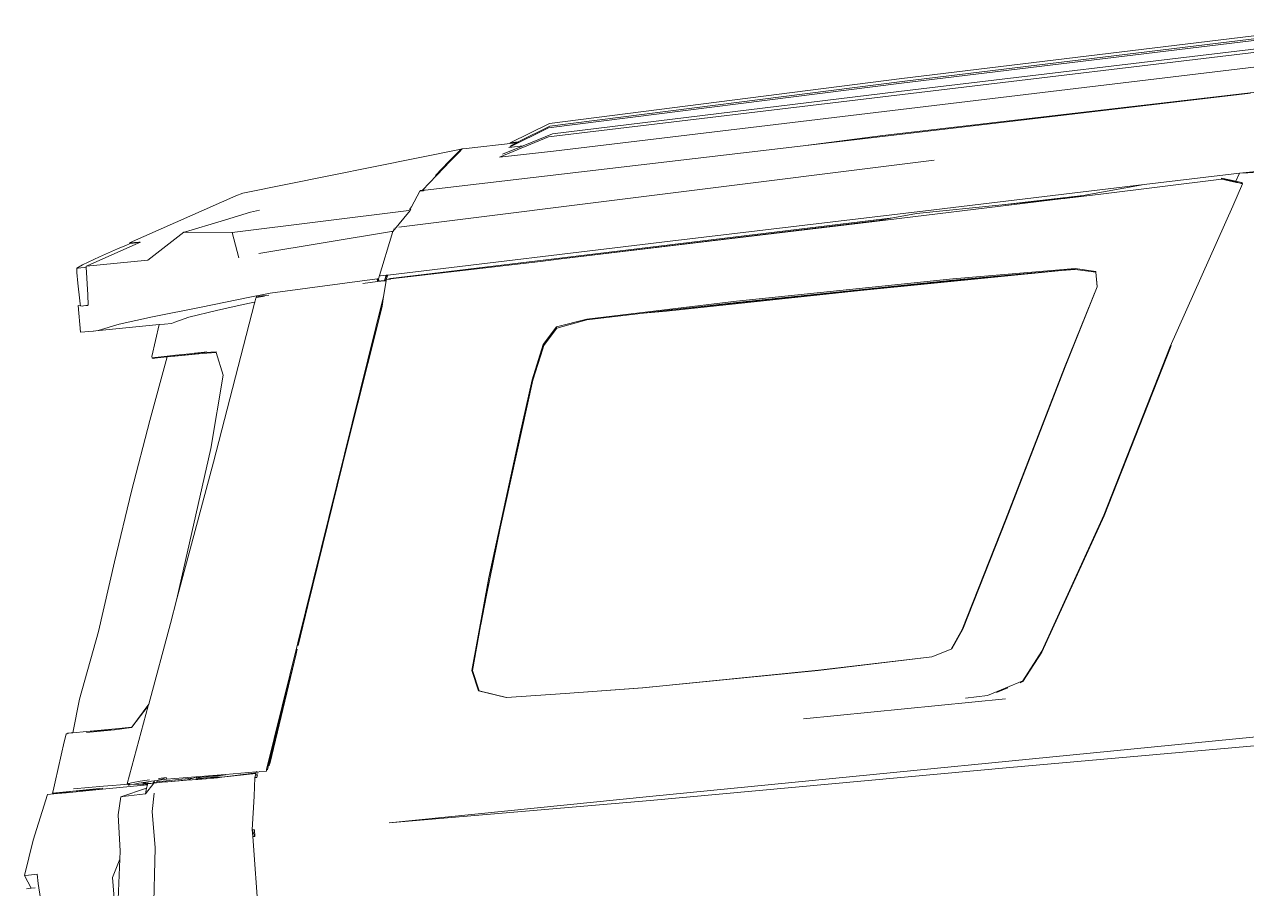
# Model space of a CAD drawing. Header units: millimetres. Extents: x 1010 to 1494, y -119 to 564.
# Drawn here: x 1390.233 to 1391.374, y 494.015 to 494.821 of the extents above; entities that cross this region are included whole.
import ezdxf

# ---------------------------------------------------------------- set-up
doc = ezdxf.new("R2010")
doc.units = ezdxf.units.MM
doc.layers.get('0').update_dxf_attribs({"lineweight": 9})
doc.layers.add('Edges', color=7, linetype='Continuous', lineweight=9)

# ---------------------------------------------------------------- blocks, each defined once
blk = doc.blocks.new('chevy tahoe rs')
at = {"layer": 'Edges'}
for p, q in [((43.691, 26.628), (58.537, 26.293)), ((43.7, 26.782), (58.512, 26.445)), ((58.512, 26.349), (43.7, 26.686)), ((58.65, 26.033), (43.673, 26.35)), ((70.274, 25.669), (43.681, 26.243)), ((58.512, 26.445), (70.198, 26.11)), ((70.198, 26.014), (58.512, 26.349)), ((58.537, 26.293), (70.252, 25.964)), ((43.668, 25.762), (70.163, 25.19)), ((70.133, 25.764), (58.65, 26.033)), ((71.138, 25.463), (70.133, 25.764)), ((70.198, 26.11), (71.554, 25.597)), ((71.283, 25.603), (70.198, 26.014)), ((71.611, 25.452), (70.252, 25.964)), ((71.944, 25.16), (70.274, 25.669)), ((71.611, 25.452), (71.138, 25.463)), ((71.837, 25.253), (71.138, 25.463)), ((71.283, 25.603), (71.549, 25.597)), ((71.292, 25.6), (71.283, 25.603)), ((71.557, 25.594), (71.292, 25.6)), ((71.339, 25.582), (71.292, 25.6)), ((71.45, 25.58), (71.339, 25.582)), ((71.554, 25.501), (71.339, 25.582)), ((71.45, 25.58), (73.015, 25.555)), ((71.549, 25.597), (71.557, 25.594)), ((71.549, 25.597), (71.554, 25.597)), ((71.554, 25.597), (71.557, 25.594)), ((73.135, 25.555), (73.015, 25.555)), ((73.176, 25.555), (73.135, 25.559)), ((73.135, 25.559), (73.135, 25.555)), ((73.135, 25.559), (73.14, 25.555)), ((73.14, 25.555), (73.135, 25.555)), ((73.14, 25.555), (73.269, 25.451)), ((73.31, 25.447), (73.176, 25.555)), ((80.473, 24.811), (73.176, 25.555)), ((73.269, 25.451), (73.578, 25.191)), ((73.618, 25.188), (73.31, 25.447)), ((71.944, 25.16), (70.163, 25.19)), ((73.578, 25.191), (74.062, 24.775)), ((74.1, 24.774), (73.619, 25.187)), ((46.275, 24.871), (59.315, 24.639)), ((47.137, 24.843), (61.957, 24.564)), ((59.315, 24.639), (61.957, 24.564)), ((74.493, 24.327), (61.957, 24.564)), ((74.062, 24.775), (74.062, 24.773)), ((74.062, 24.773), (74.064, 24.771)), ((74.064, 24.771), (74.58, 24.328)), ((80.714, 24.743), (80.473, 24.811)), ((84.343, 23.545), (80.714, 24.743)), ((74.493, 24.327), (74.536, 24.326)), ((74.546, 24.312), (74.536, 24.326)), ((74.536, 24.326), (74.58, 24.325)), ((74.653, 24.324), (74.546, 24.312)), ((74.598, 24.311), (74.546, 24.312)), ((74.579, 24.316), (74.627, 24.321)), ((74.58, 24.328), (74.583, 24.325)), ((74.583, 24.325), (74.58, 24.325)), ((74.583, 24.325), (74.598, 24.311)), ((74.653, 24.324), (74.583, 24.325)), ((74.653, 24.31), (74.598, 24.311)), ((74.653, 24.324), (74.653, 24.31)), ((74.653, 24.324), (74.662, 24.31)), ((74.662, 24.31), (74.653, 24.31)), ((74.662, 24.31), (74.989, 23.819)), ((79.979, 24.197), (80.276, 24.168)), ((80.276, 24.168), (81.274, 23.965)), ((74.989, 23.819), (75.065, 23.744)), ((75.019, 23.745), (75.043, 23.709)), ((81.274, 23.965), (82.476, 23.733)), ((57.72, 23.675), (75.471, 23.191)), ((75.043, 23.709), (75.679, 23.076)), ((75.084, 23.708), (80.949, 23.557)), ((80.815, 22.706), (80.949, 23.557)), ((80.949, 23.557), (82.492, 23.718)), ((82.434, 23.729), (82.476, 23.733)), ((82.492, 23.718), (82.434, 23.729)), ((82.534, 23.723), (82.476, 23.733)), ((82.492, 23.718), (82.476, 23.733)), ((82.492, 23.718), (82.534, 23.723)), ((83.797, 22.925), (82.534, 23.723)), ((83.994, 23.533), (84.034, 23.536)), ((83.994, 23.533), (84.004, 23.528)), ((84.004, 23.528), (84.006, 23.526)), ((84.008, 23.528), (84.004, 23.528)), ((84.006, 23.526), (84.014, 23.526)), ((84.006, 23.526), (84.014, 23.523)), ((84.014, 23.526), (84.008, 23.528)), ((84.014, 23.526), (84.041, 23.528)), ((84.021, 23.524), (84.014, 23.523)), ((84.014, 23.523), (84.035, 23.516)), ((84.041, 23.528), (84.021, 23.524)), ((84.034, 23.536), (84.179, 23.546)), ((84.06, 23.511), (84.035, 23.516)), ((84.049, 23.528), (84.041, 23.528)), ((84.051, 23.527), (84.049, 23.528)), ((84.087, 23.531), (84.051, 23.527)), ((85.78, 22.944), (84.06, 23.511)), ((84.165, 23.535), (84.087, 23.531)), ((84.087, 23.531), (84.138, 23.529)), ((84.224, 23.53), (84.138, 23.529)), ((84.251, 23.536), (84.165, 23.535)), ((84.179, 23.546), (84.343, 23.545)), ((84.224, 23.53), (84.295, 23.536)), ((84.295, 23.536), (84.251, 23.536)), ((84.325, 23.527), (84.295, 23.536)), ((84.325, 23.527), (84.343, 23.545)), ((84.344, 23.52), (84.325, 23.527)), ((84.454, 23.485), (84.344, 23.52)), ((84.755, 23.386), (84.454, 23.485)), ((85.371, 23.182), (84.755, 23.386)), ((75.608, 23.187), (75.6, 23.187)), ((75.637, 23.158), (75.641, 23.15)), ((75.679, 23.076), (75.72, 23.075)), ((75.679, 23.076), (76.302, 21.572)), ((75.72, 23.075), (80.141, 22.782)), ((85.954, 22.979), (85.371, 23.182)), ((85.767, 22.944), (85.78, 22.944)), ((85.778, 22.94), (85.767, 22.944)), ((85.778, 22.94), (85.829, 22.923)), ((85.78, 22.944), (85.842, 22.923)), ((85.829, 22.923), (85.78, 22.944)), ((86.154, 22.884), (85.954, 22.979)), ((85.829, 22.923), (83.797, 22.925)), ((85.842, 22.923), (85.829, 22.923)), ((85.842, 22.923), (85.83, 22.911)), ((85.831, 22.89), (85.843, 22.889)), ((85.843, 22.889), (85.842, 22.923)), ((85.88, 21.977), (85.843, 22.889)), ((85.843, 22.889), (85.907, 22.885)), ((86.013, 22.884), (85.907, 22.885)), ((86.109, 22.884), (86.013, 22.884)), ((86.154, 22.884), (86.109, 22.884)), ((86.16, 22.741), (86.154, 22.884)), ((86.162, 22.395), (86.16, 22.741)), ((47.759, 22.262), (46.561, 22.262)), ((46.561, 22.193), (47.759, 22.262)), ((47.907, 22.008), (47.759, 22.262)), ((47.76, 22.262), (47.759, 22.262)), ((47.76, 22.262), (50.916, 22.195)), ((48.359, 22.153), (47.796, 21.942)), ((48.358, 22.126), (47.886, 21.97)), ((48.359, 22.153), (47.907, 22.008)), ((48.359, 22.153), (48.358, 22.126)), ((48.361, 22.127), (48.358, 22.126)), ((48.361, 22.127), (48.359, 22.153)), ((48.361, 22.127), (52.368, 22.02)), ((58.161, 22.041), (50.916, 22.195)), ((50.916, 22.195), (52.948, 22.038)), ((85.862, 22.179), (85.859, 22.182)), ((85.863, 22.148), (85.86, 22.147)), ((86.16, 21.815), (86.162, 22.395)), ((47.72, 21.948), (47.69, 21.931)), ((47.69, 21.931), (47.7, 21.925)), ((47.692, 21.89), (47.693, 21.902)), ((47.693, 21.902), (47.731, 21.918)), ((47.693, 21.902), (48.075, 21.205)), ((47.718, 21.931), (47.72, 21.948)), ((47.907, 22.008), (47.72, 21.948)), ((47.731, 21.918), (47.72, 21.948)), ((47.806, 21.944), (47.731, 21.918)), ((47.796, 21.942), (47.731, 21.918)), ((47.806, 21.944), (47.886, 21.97)), ((53.479, 21.997), (52.368, 22.02)), ((52.948, 22.038), (55.628, 21.988)), ((52.948, 22.038), (53.479, 21.997)), ((53.479, 21.997), (53.489, 21.996)), ((53.554, 21.995), (53.489, 21.996)), ((53.605, 21.994), (53.554, 21.995)), ((53.605, 21.994), (55.628, 21.988)), ((59.872, 21.858), (53.605, 21.994)), ((55.628, 21.988), (58.47, 21.978)), ((58.161, 22.041), (58.162, 22.041)), ((58.162, 22.041), (66.621, 21.861)), ((59.255, 21.911), (58.47, 21.978)), ((59.729, 21.87), (59.255, 21.911)), ((70.852, 21.651), (59.255, 21.911)), ((59.872, 21.858), (59.729, 21.87)), ((70.34, 21.634), (59.729, 21.87)), ((59.872, 21.858), (70.34, 21.634)), ((66.621, 21.861), (66.622, 21.861)), ((66.622, 21.861), (75.98, 21.662)), ((85.902, 21.641), (85.88, 21.977)), ((86.16, 21.711), (86.16, 21.815)), ((70.942, 21.621), (70.34, 21.634)), ((70.852, 21.651), (75.912, 21.546)), ((75.911, 21.526), (70.942, 21.621)), ((75.912, 21.546), (75.911, 21.526)), ((75.921, 21.526), (75.911, 21.526)), ((75.921, 21.526), (75.912, 21.546)), ((75.912, 21.546), (75.948, 21.532)), ((76.001, 21.524), (75.921, 21.526)), ((75.948, 21.532), (75.931, 21.526)), ((76.006, 21.609), (75.98, 21.662)), ((76.018, 21.661), (75.98, 21.662)), ((76.044, 21.519), (76.001, 21.524)), ((76.063, 21.498), (76.006, 21.609)), ((76.037, 21.661), (76.018, 21.661)), ((76.106, 21.498), (76.018, 21.661)), ((76.018, 21.661), (76.11, 21.501)), ((76.11, 21.501), (76.018, 21.661)), ((76.11, 21.501), (76.037, 21.661)), ((76.143, 21.659), (76.037, 21.661)), ((76.05, 21.498), (76.044, 21.519)), ((76.05, 21.498), (76.063, 21.498)), ((76.054, 21.481), (76.05, 21.498)), ((76.072, 21.481), (76.054, 21.481)), ((76.19, 20.979), (76.054, 21.481)), ((76.072, 21.481), (76.063, 21.498)), ((76.104, 21.498), (76.063, 21.498)), ((76.072, 21.481), (76.113, 21.481)), ((76.11, 21.498), (76.106, 21.498)), ((76.113, 21.485), (76.106, 21.498)), ((76.11, 21.501), (76.217, 21.498)), ((76.11, 21.498), (76.11, 21.501)), ((76.217, 21.498), (76.11, 21.498)), ((76.113, 21.485), (76.11, 21.498)), ((76.113, 21.481), (76.113, 21.485)), ((76.343, 21.481), (76.113, 21.481)), ((76.233, 21.657), (76.143, 21.659)), ((76.217, 21.498), (76.343, 21.494)), ((76.233, 21.657), (76.228, 21.657)), ((76.236, 21.657), (76.233, 21.657)), ((76.3, 21.51), (76.302, 21.572)), ((76.344, 21.571), (76.301, 21.51)), ((76.302, 21.572), (76.344, 21.571)), ((76.322, 21.495), (76.343, 21.481)), ((76.343, 21.481), (76.322, 21.495)), ((76.343, 21.494), (76.344, 21.571)), ((76.343, 21.494), (76.343, 21.481)), ((76.343, 21.481), (76.828, 21.468)), ((76.344, 21.571), (79.898, 21.453)), ((79.898, 21.453), (80.571, 21.383)), ((79.948, 21.384), (80.064, 21.384)), ((80.064, 21.384), (80.066, 21.383)), ((80.066, 21.383), (80.354, 21.381)), ((80.355, 21.352), (80.088, 21.37)), ((80.354, 21.381), (80.355, 21.366)), ((80.355, 21.352), (80.38, 21.346)), ((80.38, 21.346), (80.383, 21.342)), ((80.383, 21.342), (80.387, 21.331)), ((80.387, 21.331), (80.431, 21.206)), ((80.571, 21.383), (82.203, 21.215)), ((85.902, 21.641), (85.903, 21.636)), ((85.904, 21.636), (85.903, 21.636)), ((85.923, 21.635), (85.904, 21.636)), ((85.923, 21.635), (85.972, 21.633)), ((86.05, 21.629), (85.972, 21.633)), ((86.072, 21.628), (86.05, 21.629)), ((86.072, 21.628), (86.139, 21.644)), ((86.139, 21.644), (86.148, 21.646)), ((86.148, 21.646), (86.16, 21.711)), ((86.148, 21.646), (86.231, 21.666)), ((86.231, 21.666), (86.231, 20.775)), ((48.075, 21.205), (50.584, 16.809)), ((76.274, 20.665), (76.19, 20.979)), ((76.19, 20.979), (81.543, 5.863)), ((80.431, 21.206), (80.442, 21.176)), ((80.452, 21.204), (80.431, 21.206)), ((80.442, 21.176), (80.445, 21.168)), ((82.293, 16.097), (80.445, 21.168)), ((81.023, 21.142), (80.452, 21.204)), ((81.023, 21.142), (81.712, 21.052)), ((81.712, 21.052), (82.635, 20.923)), ((82.203, 21.215), (83.829, 21.05)), ((82.635, 20.923), (83.112, 20.804)), ((83.829, 21.05), (84.944, 20.923)), ((84.944, 20.923), (85.65, 20.776)), ((76.274, 20.665), (76.458, 20.146)), ((76.281, 20.641), (76.274, 20.665)), ((76.458, 20.146), (76.281, 20.641)), ((83.112, 20.804), (83.224, 20.776)), ((83.224, 20.776), (83.459, 20.776)), ((83.631, 20.776), (83.459, 20.776)), ((83.973, 19.752), (83.631, 20.776)), ((83.631, 20.776), (85.621, 20.776)), ((85.621, 20.776), (85.65, 20.776)), ((85.65, 20.776), (85.806, 20.775)), ((85.806, 20.775), (85.818, 20.776)), ((86.231, 20.775), (85.818, 20.776)), ((77.848, 16.254), (76.458, 20.146)), ((57.489, 19.723), (53.449, 19.67)), ((57.489, 19.723), (64.646, 19.688)), ((81.859, 19.704), (82.392, 19.719)), ((82.163, 19.726), (82.347, 19.726)), ((82.347, 19.726), (82.266, 19.723)), ((82.566, 19.727), (82.347, 19.726)), ((82.392, 19.719), (83.304, 19.719)), ((83.304, 19.719), (83.47, 19.718)), ((83.48, 19.693), (83.47, 19.718)), ((83.47, 19.718), (83.872, 19.714)), ((83.872, 19.714), (83.892, 19.689)), ((83.872, 19.714), (83.971, 19.713)), ((83.936, 19.689), (83.971, 19.713)), ((83.971, 19.713), (83.973, 19.752)), ((52.779, 19.508), (53.449, 19.67)), ((53.446, 19.638), (52.779, 19.485)), ((52.779, 19.508), (52.781, 19.488)), ((52.779, 19.508), (52.779, 19.487)), ((52.779, 19.487), (52.781, 19.488)), ((52.779, 19.487), (52.779, 19.485)), ((52.779, 19.485), (52.782, 19.007)), ((52.784, 19.001), (52.779, 19.485)), ((53.896, 19.643), (53.446, 19.638)), ((57.487, 19.682), (53.449, 19.649)), ((55.703, 19.662), (53.896, 19.643)), ((60.552, 19.639), (53.896, 19.643)), ((57.487, 19.682), (55.703, 19.662)), ((55.703, 19.662), (60.447, 19.66)), ((57.496, 19.683), (57.487, 19.682)), ((64.644, 19.648), (57.496, 19.683)), ((60.447, 19.66), (66.795, 19.611)), ((66.97, 19.59), (60.552, 19.639)), ((64.65, 19.648), (64.644, 19.648)), ((64.646, 19.688), (69.604, 19.583)), ((66.795, 19.611), (64.65, 19.648)), ((66.795, 19.611), (66.812, 19.611)), ((67.728, 19.594), (66.812, 19.611)), ((67.728, 19.594), (66.97, 19.59)), ((67.733, 19.594), (67.728, 19.594)), ((69.61, 19.562), (67.733, 19.594)), ((69.604, 19.583), (70.627, 19.422)), ((70.613, 19.385), (69.61, 19.562)), ((70.613, 19.385), (70.611, 19.388)), ((71.103, 18.851), (70.613, 19.385)), ((70.627, 19.422), (71.119, 18.893)), ((81.705, 18.912), (81.854, 19.679)), ((81.854, 19.679), (81.859, 19.704)), ((82.316, 19.692), (81.854, 19.679)), ((83.227, 19.692), (82.316, 19.692)), ((82.358, 19.695), (83.269, 19.694)), ((83.48, 19.691), (83.227, 19.692)), ((83.48, 19.693), (83.269, 19.694)), ((83.48, 19.691), (83.48, 19.693)), ((83.48, 19.693), (83.892, 19.689)), ((84.245, 17.665), (83.48, 19.691)), ((83.894, 19.687), (83.48, 19.691)), ((83.892, 19.689), (83.894, 19.687)), ((83.892, 19.689), (83.936, 19.689)), ((83.894, 19.687), (83.936, 19.689)), ((52.784, 19.001), (52.782, 19.007)), ((54.091, 16.481), (52.784, 19.001)), ((52.784, 19.001), (54.112, 16.459)), ((81.701, 18.925), (81.705, 18.912)), ((81.705, 18.912), (82.34, 16.552)), ((71.146, 18.754), (71.103, 18.851)), ((71.119, 18.893), (71.593, 17.773)), ((71.146, 18.754), (71.57, 17.749)), ((71.57, 17.749), (73.12, 13.017)), ((71.593, 17.773), (72.154, 16.062)), ((85.074, 15.409), (84.245, 17.665)), ((50.58, 16.778), (50.544, 16.841)), ((53.295, 11.474), (50.58, 16.778)), ((50.584, 16.809), (53.298, 11.502)), ((82.34, 16.552), (83.932, 11.732)), ((56.513, 11.675), (54.091, 16.481)), ((54.112, 16.459), (56.534, 11.658)), ((79.67, 11.097), (77.848, 16.254)), ((82.293, 16.097), (83.932, 11.732)), ((72.154, 16.062), (73.649, 11.435)), ((85.858, 13.151), (85.074, 15.409)), ((73.785, 10.868), (73.12, 13.017)), ((73.643, 11.422), (73.12, 13.017)), ((86.608, 10.924), (85.858, 13.151)), ((58.283, 8.218), (56.513, 11.675)), ((83.932, 11.732), (84.226, 10.95)), ((55.771, 7.215), (53.295, 11.474)), ((53.298, 11.502), (55.772, 7.242)), ((58.303, 8.21), (56.534, 11.658)), ((74.062, 9.923), (73.643, 11.422)), ((74.5, 8.443), (73.649, 11.435)), ((74.062, 9.923), (73.785, 10.868)), ((80.113, 9.82), (79.67, 11.097)), ((85.197, 8.383), (84.226, 10.95)), ((87.443, 8.76), (86.608, 10.924)), ((74.076, 9.875), (74.062, 9.923)), ((74.076, 9.875), (74.479, 8.438)), ((80.153, 9.704), (80.207, 9.551)), ((81.449, 6.04), (80.207, 9.551)), ((80.207, 9.551), (81.425, 6.04)), ((87.778, 7.685), (87.443, 8.76)), ((58.71, 7.605), (58.283, 8.218)), ((58.303, 8.21), (58.727, 7.6)), ((74.479, 8.438), (74.324, 7.754)), ((74.5, 8.443), (74.345, 7.758)), ((85.823, 7.684), (85.197, 8.383)), ((85.218, 8.327), (85.197, 8.383)), ((85.218, 8.327), (85.823, 7.684)), ((86.159, 5.84), (85.218, 8.327)), ((73.457, 7.442), (74.324, 7.754)), ((74.345, 7.758), (73.469, 7.443)), ((74.324, 7.754), (74.345, 7.758)), ((86.363, 7.676), (85.823, 7.684)), ((85.823, 7.684), (85.837, 7.668)), ((85.837, 7.668), (86.402, 7.653)), ((87.321, 7.681), (86.363, 7.676)), ((87.321, 7.681), (86.402, 7.653)), ((86.402, 7.653), (87.325, 7.654)), ((87.778, 7.685), (87.321, 7.681)), ((87.778, 7.685), (87.827, 7.685)), ((87.827, 7.685), (87.834, 7.684)), ((87.942, 7.685), (87.834, 7.684)), ((87.942, 7.685), (87.921, 7.671)), ((87.992, 7.659), (87.942, 7.685)), ((88.089, 7.416), (87.992, 7.659)), ((55.772, 7.242), (56.487, 6.334)), ((58.727, 7.6), (58.71, 7.605)), ((59.393, 7.415), (58.727, 7.6)), ((63.153, 7.333), (59.393, 7.415)), ((59.393, 7.415), (63.145, 7.335)), ((63.145, 7.335), (68.962, 7.327)), ((68.973, 7.324), (63.153, 7.333)), ((68.962, 7.327), (71.52, 7.391)), ((71.52, 7.391), (68.973, 7.324)), ((73.457, 7.442), (71.52, 7.391)), ((73.469, 7.443), (73.457, 7.442)), ((88.516, 6.137), (88.089, 7.416)), ((56.485, 6.307), (55.771, 7.215)), ((56.579, 6.278), (56.485, 6.307)), ((56.487, 6.334), (57.685, 5.969)), ((57.39, 6.031), (56.998, 6.151)), ((81.449, 6.04), (81.425, 6.04)), ((81.427, 6.035), (81.425, 6.04)), ((81.451, 6.035), (81.427, 6.035)), ((81.447, 5.975), (81.427, 6.035)), ((81.449, 6.04), (81.451, 6.035)), ((81.451, 6.035), (81.517, 5.849)), ((88.601, 5.848), (88.516, 6.137)), ((63.795, 5.794), (57.115, 5.8)), ((57.685, 5.969), (58.416, 5.95)), ((81.517, 5.849), (81.543, 5.863)), ((81.551, 5.808), (81.543, 5.863)), ((81.551, 5.808), (81.791, 5.812)), ((81.824, 5.813), (81.832, 5.813)), ((81.844, 5.775), (81.832, 5.813)), ((81.832, 5.813), (81.85, 5.813)), ((81.844, 5.775), (81.838, 5.774)), ((81.842, 5.762), (81.848, 5.763)), ((81.853, 5.776), (81.844, 5.775)), ((81.848, 5.763), (81.844, 5.775)), ((81.848, 5.763), (81.854, 5.764)), ((81.858, 5.714), (81.899, 5.714)), ((81.887, 5.63), (81.858, 5.714)), ((81.891, 5.63), (81.872, 5.69)), ((81.884, 5.834), (81.891, 5.814)), ((81.891, 5.814), (82.902, 5.832)), ((81.891, 5.814), (81.902, 5.781)), ((81.899, 5.714), (81.925, 5.714)), ((83.041, 5.749), (81.902, 5.781)), ((81.902, 5.781), (81.907, 5.766)), ((83.041, 5.749), (81.907, 5.766)), ((81.907, 5.766), (81.925, 5.714)), ((81.925, 5.714), (81.954, 5.63)), ((84.306, 5.855), (82.902, 5.832)), ((82.902, 5.832), (82.908, 5.814)), ((82.908, 5.814), (83.147, 5.812)), ((83.25, 5.77), (83.041, 5.753)), ((83.041, 5.753), (83.041, 5.749)), ((83.184, 5.745), (83.041, 5.749)), ((83.147, 5.812), (83.218, 5.814)), ((83.302, 5.747), (83.184, 5.745)), ((83.218, 5.814), (83.788, 5.812)), ((83.24, 5.753), (83.306, 5.753)), ((83.324, 5.776), (83.25, 5.77)), ((83.306, 5.753), (83.302, 5.747)), ((83.519, 5.751), (83.302, 5.747)), ((83.324, 5.776), (83.306, 5.753)), ((83.306, 5.753), (83.519, 5.751)), ((83.553, 5.776), (83.324, 5.776)), ((83.519, 5.751), (83.521, 5.753)), ((83.521, 5.753), (83.553, 5.776)), ((83.521, 5.753), (83.555, 5.752)), ((83.733, 5.776), (83.553, 5.776)), ((83.555, 5.752), (83.553, 5.776)), ((83.555, 5.752), (83.7, 5.755)), ((83.733, 5.776), (83.7, 5.755)), ((83.824, 5.757), (83.7, 5.755)), ((83.788, 5.812), (83.733, 5.776)), ((83.733, 5.776), (83.821, 5.776)), ((83.791, 5.814), (83.788, 5.812)), ((83.813, 5.814), (83.791, 5.814)), ((83.821, 5.776), (83.813, 5.814)), ((83.874, 5.814), (83.813, 5.814)), ((83.824, 5.757), (83.821, 5.776)), ((83.821, 5.776), (83.894, 5.776)), ((84.204, 5.764), (83.824, 5.757)), ((83.842, 5.837), (83.853, 5.841)), ((83.85, 5.84), (83.853, 5.841)), ((83.85, 5.84), (83.853, 5.841)), ((83.853, 5.841), (83.981, 5.814)), ((83.987, 5.812), (83.981, 5.814)), ((84.148, 5.812), (83.987, 5.812)), ((84.15, 5.776), (83.987, 5.812)), ((84.148, 5.812), (84.148, 5.814)), ((85.182, 5.814), (84.148, 5.812)), ((84.158, 5.776), (84.148, 5.812)), ((84.158, 5.776), (84.15, 5.776)), ((84.158, 5.775), (84.15, 5.776)), ((84.158, 5.775), (84.158, 5.776)), ((84.158, 5.775), (84.819, 5.776)), ((84.158, 5.775), (84.204, 5.764)), ((84.819, 5.776), (84.204, 5.764)), ((84.306, 5.855), (84.852, 5.863)), ((84.924, 5.778), (84.819, 5.776)), ((84.857, 5.919), (84.852, 5.863)), ((84.852, 5.863), (85.099, 5.858)), ((85.108, 5.916), (84.857, 5.919)), ((85.099, 5.858), (84.857, 5.919)), ((84.924, 5.778), (85.194, 5.778)), ((85.108, 5.916), (85.099, 5.858)), ((85.099, 5.858), (85.168, 5.855)), ((85.168, 5.855), (85.17, 5.852)), ((85.168, 5.855), (85.17, 5.855)), ((85.17, 5.852), (85.17, 5.855)), ((85.17, 5.855), (85.255, 5.851)), ((85.182, 5.814), (85.17, 5.852)), ((85.195, 5.78), (85.182, 5.814)), ((85.186, 5.814), (85.182, 5.814)), ((85.195, 5.78), (85.194, 5.778)), ((85.195, 5.778), (85.194, 5.778)), ((85.269, 5.808), (85.195, 5.78)), ((85.195, 5.778), (85.195, 5.78)), ((85.196, 5.778), (85.195, 5.78)), ((85.279, 5.777), (85.195, 5.778)), ((85.255, 5.851), (85.267, 5.814)), ((85.255, 5.851), (85.26, 5.851)), ((85.273, 5.814), (85.26, 5.851)), ((85.26, 5.851), (85.355, 5.847)), ((85.273, 5.814), (85.267, 5.814)), ((85.267, 5.814), (85.269, 5.808)), ((85.269, 5.808), (85.303, 5.806)), ((85.303, 5.813), (85.273, 5.814)), ((85.595, 5.447), (85.279, 5.777)), ((85.279, 5.777), (85.308, 5.777)), ((85.303, 5.806), (85.308, 5.777)), ((85.308, 5.777), (85.378, 5.776)), ((85.355, 5.847), (85.402, 5.844)), ((85.378, 5.776), (85.45, 5.775)), ((85.402, 5.844), (85.623, 5.83)), ((85.719, 5.882), (85.415, 5.901)), ((85.445, 5.791), (85.632, 5.807)), ((85.445, 5.791), (85.45, 5.775)), ((85.45, 5.775), (85.487, 5.775)), ((85.497, 5.745), (85.487, 5.775)), ((85.495, 5.752), (85.632, 5.807)), ((85.535, 5.631), (85.497, 5.745)), ((86.981, 5.745), (85.497, 5.745)), ((85.635, 5.753), (85.503, 5.742)), ((85.623, 5.83), (85.698, 5.825)), ((85.629, 5.815), (85.623, 5.83)), ((85.629, 5.815), (85.627, 5.814)), ((85.78, 5.818), (85.629, 5.815)), ((85.632, 5.807), (85.629, 5.815)), ((85.635, 5.753), (85.632, 5.807)), ((85.635, 5.753), (85.921, 5.805)), ((85.698, 5.825), (85.78, 5.818)), ((85.719, 5.882), (85.96, 5.862)), ((85.78, 5.818), (85.921, 5.805)), ((85.921, 5.805), (86.06, 5.791)), ((85.96, 5.862), (86.114, 5.846)), ((86.06, 5.791), (86.159, 5.84)), ((86.093, 5.824), (86.06, 5.791)), ((86.06, 5.791), (86.105, 5.788)), ((86.093, 5.824), (86.939, 5.842)), ((86.104, 5.836), (86.093, 5.824)), ((86.114, 5.846), (86.104, 5.836)), ((86.104, 5.836), (86.159, 5.84)), ((86.105, 5.788), (86.159, 5.84)), ((86.114, 5.846), (86.159, 5.84)), ((87.932, 5.848), (86.939, 5.842)), ((87.962, 5.776), (86.965, 5.776)), ((86.981, 5.745), (87.962, 5.776)), ((88.188, 5.745), (86.981, 5.745)), ((87.962, 5.776), (88.474, 5.747)), ((88.631, 5.776), (87.962, 5.776)), ((88.188, 5.745), (88.474, 5.747)), ((88.474, 5.747), (88.631, 5.776)), ((88.474, 5.747), (88.588, 5.745)), ((88.588, 5.745), (88.631, 5.776)), ((88.588, 5.745), (88.808, 5.745)), ((88.631, 5.776), (88.601, 5.848)), ((88.808, 5.745), (89.414, 4.3)), ((81.887, 5.63), (81.891, 5.63)), ((81.891, 5.63), (81.954, 5.63)), ((82.038, 5.022), (81.954, 5.63)), ((85.43, 4.857), (85.306, 5.45)), ((85.535, 5.631), (86.402, 5.436)), ((85.595, 5.447), (85.535, 5.631)), ((85.595, 5.447), (86.339, 5.438)), ((86.402, 5.436), (86.339, 5.438)), ((86.558, 4.85), (86.402, 5.436)), ((82.207, 3.924), (82.038, 5.022)), ((85.443, 3.653), (85.43, 4.857)), ((86.608, 3.653), (86.558, 4.85)), ((89.414, 4.3), (89.818, 3.169)), ((69.091, 3.75), (45.223, 3.754)), ((77.696, 3.717), (69.08, 3.616)), ((77.696, 3.717), (69.091, 3.75)), ((82.144, 3.701), (82.14, 3.924)), ((82.207, 3.924), (82.14, 3.924)), ((82.144, 3.701), (82.207, 3.924)), ((82.146, 3.707), (82.144, 3.701)), ((82.216, 3.706), (82.144, 3.701)), ((82.214, 3.714), (82.207, 3.924)), ((82.216, 3.706), (82.214, 3.714)), ((82.216, 3.706), (82.521, -8.742)), ((86.064, -1.247), (85.443, 3.653)), ((86.608, 3.653), (86.643, 3.399)), ((57.185, 3.535), (45.223, 3.419)), ((57.185, 3.535), (69.08, 3.616)), ((86.643, 3.399), (86.939, 2.82)), ((86.643, 3.399), (86.965, 1.116)), ((86.939, 2.82), (86.965, 1.116)), ((89.382, 2.712), (89.39, 2.862)), ((89.39, 2.862), (89.402, 3.171)), ((89.402, 3.171), (89.68, 3.169)), ((89.818, 3.169), (89.642, 2.726)), ((89.68, 3.169), (89.818, 3.169)), ((89.338, 1.873), (89.382, 2.712)), ((89.503, 2.725), (89.642, 2.726)), ((89.642, 2.726), (89.641, 2.725)), ((89.791, 2.725), (89.642, 2.726))]:
    blk.add_line(p, q, dxfattribs=at)

msp = doc.modelspace()

# ---------------------------------------------------------------- block references
at = {"xscale": -0.02833922161548831, "yscale": 0.02833922161548831, "zscale": 0.02833922161548831, "rotation": 5.60462054554857}
msp.add_blockref('chevy tahoe rs', (1392.77544, 494.18668), dxfattribs=at)

doc.saveas('drawing.dxf')
